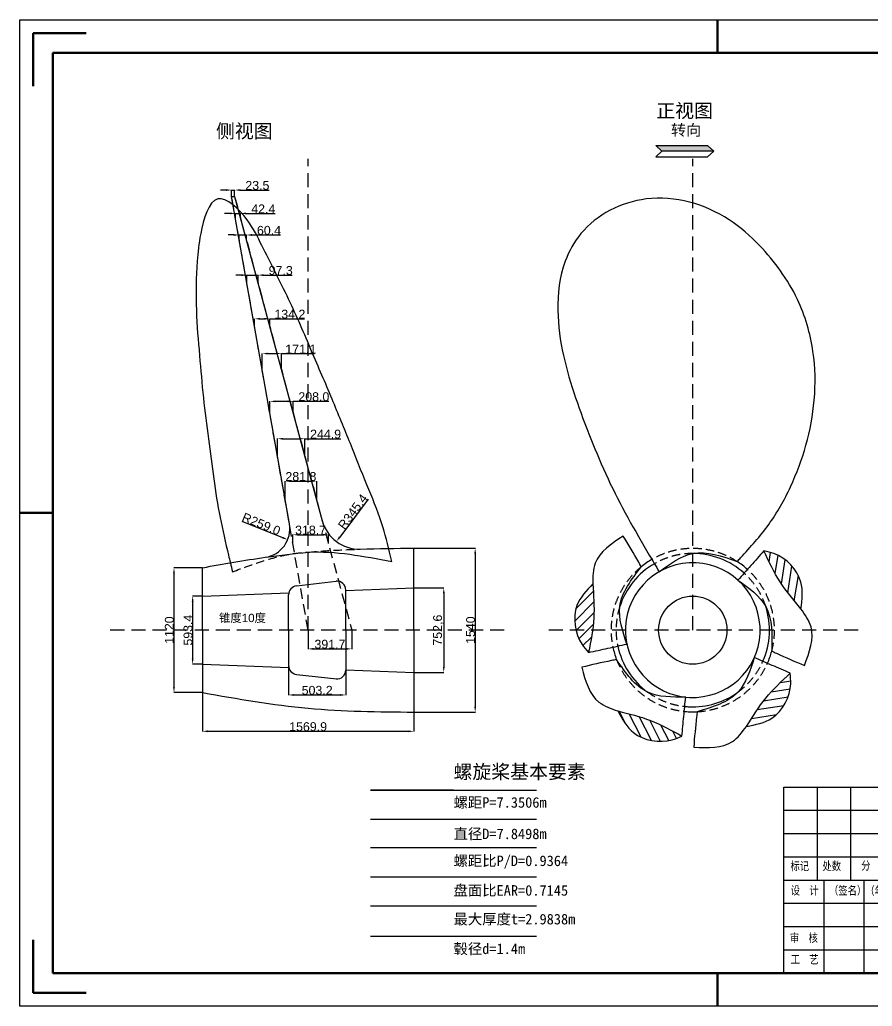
# Model space of a CAD drawing. Header units: millimetres. Extents: x 191 to 12800, y 1603 to 10513.
# Drawn here: x 191 to 7888, y 1603 to 10513 of the extents above; entities that cross this region are included whole.
import ezdxf

# ---------------------------------------------------------------- set-up
doc = ezdxf.new("R2010")
doc.units = ezdxf.units.MM
doc.linetypes.add('DASHED2', pattern=[9.525, 6.35, -3.175])
doc.layers.add('总内框线', color=7, linetype='Continuous', lineweight=50)
doc.layers.add('总外框线', color=7, linetype='Continuous', lineweight=30)
doc.layers.add('水平参考线', color=7, linetype='Continuous')
doc.styles.add('Annotative', font='arial.ttf')
doc.styles.get("Standard").update_dxf_attribs({"font": 'arial.ttf'})
doc.styles.add('陈杰（2）', font='gbenor.shx', dxfattribs={"width": 0.8, "bigfont": 'gbcbig.shx'})
doc.dimstyles.new('ISO-25', dxfattribs={"dimtxt": 80, "dimasz": 50, "dimexe": 1.25, "dimexo": 0.625, "dimtad": 1, "dimtxsty": 'Standard', "dimcen": 2.5, "dimclrt": 256, "dimadec": 0, "dimazin": 0, "dimtfac": 1, "dimtmove": 0, "dimatfit": 3, "dimfxl": 1, "dimlwd": -1, "dimarcsym": 0})

# ---------------------------------------------------------------- blocks, each defined once
blk = doc.blocks.new('*U1')
h = blk.add_hatch()
h.set_pattern_fill('ANSI31', color=256, scale=22)
h.set_pattern_definition([(45, (-3723.06, -5324.06), (-49.3914, 49.3914), [])])
edge = h.paths.add_edge_path()
edge.add_spline(control_points=[(-128, -324.1), (-122.9, -287.4), (-108.1, -149.1), (-118.7, -9.2), (-126.5, 93.5)], knot_values=[0, 0, 0, 0, 111.181644, 418.583405, 418.583405, 418.583405, 418.583405], degree=3, periodic=0)
edge.add_spline(control_points=[(-126.5, 93.5), (-183.5, 33.3), (-291.9, -81.3), (-295.6, -249.5), (-277.7, -324.1)], knot_values=[0, 0, 0, 0, 241.434106, 459.750276, 459.750276, 459.750276, 459.750276], degree=3, periodic=0)
edge.add_line((-277.7, -324.1), (-128, -324.1))
edge = h.paths.add_edge_path()
edge.add_spline(control_points=[(-164, -525.9), (-150.7, -458.7), (-137.4, -391.5), (-128, -324.1)], knot_values=[418.583405, 418.583405, 418.583405, 418.583405, 623.080133, 623.080133, 623.080133, 623.080133], degree=3, periodic=0)
edge.add_line((-128, -324.1), (-277.7, -324.1))
edge.add_spline(control_points=[(-277.7, -324.1), (-266.6, -370.3), (-235.1, -445.2), (-184.7, -502.5), (-164, -525.9)], knot_values=[459.750276, 459.750276, 459.750276, 459.750276, 595.118565, 689.175101, 689.175101, 689.175101, 689.175101], degree=3, periodic=0)
for points in [[(148, 525.9), (-103.6, 280.2), (-126.5, 93.5)], [(182.2, -449.8), (118.3, -110), (311.6, 248.4)], [(-126.5, 93.5), (-268.5, -101.8), (-222.8, -452.6), (-164, -525.9)], [(-126.5, 93.5), (-116.9, -213.8), (-164, -525.9)]]:
    blk.add_spline(points, degree=3)
for points, knots in [([(311.6, 248.4), (304, 261.8), (296.4, 275.2), (288.8, 288.6), (243.3, 368.7), (197.8, 448.8), (148, 525.9)], [-46.109852, -46.109852, -46.109852, -46.109852, 0, 0, 0, 275.634536, 275.634536, 275.634536, 275.634536]), ([(-164, -525.9), (-105.6, -513.4), (-47.4, -500.5), (10.9, -487.6), (68, -475), (125.1, -462.4), (182.2, -449.8)], [7861.566757, 7861.566757, 7861.566757, 7861.566757, 8040.555662, 8040.555662, 8040.555662, 8215.964021, 8215.964021, 8215.964021, 8215.964021])]:
    blk.add_open_spline(points, degree=3, knots=knots)
blk = doc.blocks.new('*U2')
at = {"color": 0, "linetype": 'ByBlock', "lineweight": -2, "transparency": 16777216}
blk.add_blockref('*U1', (3723.1, 5324.1), dxfattribs=at)
for p, rotation in [((5319, 5194.5), 216), ((3951.7, 4361.2), 72.00000000000006), ((4938.1, 4281.2), 144.0000000000001)]:
    blk.add_blockref('*U1', p, dxfattribs=dict(at, rotation=rotation))
blk = doc.blocks.new('*D3')
at = {"color": 0, "transparency": 16777216}
for p, q in [((2053.5, 8974.8), (2003.5, 8974.8)), ((2103.5, 8974.8), (2130.9, 8974.8)), ((2180.9, 8974.8), (2441.9, 8974.8))]:
    blk.add_line(p, q, dxfattribs=at)
at = {"color": 0, "lineweight": -2, "transparency": 16777216}
for p, q in [((2103.5, 8917.3), (2103.5, 8976.1)), ((2130.9, 8917.3), (2130.9, 8976.1))]:
    blk.add_line(p, q, dxfattribs=at)
at = {"color": 0, "transparency": 16777216}
for points in [[(2053.5, 8983.1), (2053.5, 8966.5), (2103.5, 8974.8)], [(2180.9, 8983.1), (2180.9, 8966.5), (2130.9, 8974.8)]]:
    blk.add_solid(points, dxfattribs=at)
at = {"layer": 'Defpoints', "color": 0, "transparency": 16777216}
for p in [(2103.5, 8916.7), (2130.9, 8974.8), (2130.9, 8916.7)]:
    blk.add_point(p, dxfattribs=at)
at = {"transparency": 16777216, "insert": (2336.4, 9016.3), "char_height": 80, "attachment_point": 5, "style": 'Annotative'}
blk.add_mtext('23.5', dxfattribs=at)
blk = doc.blocks.new('*D4')
at = {"color": 0, "transparency": 16777216}
for p, q in [((2088, 8763.8), (2038, 8763.8)), ((2138, 8763.8), (2183.8, 8763.8)), ((2233.8, 8763.8), (2495.7, 8763.8))]:
    blk.add_line(p, q, dxfattribs=at)
at = {"color": 0, "lineweight": -2, "transparency": 16777216}
for p, q in [((2138, 8721.5), (2138, 8765)), ((2183.8, 8721.5), (2183.8, 8765))]:
    blk.add_line(p, q, dxfattribs=at)
at = {"color": 0, "transparency": 16777216}
for points in [[(2088, 8772.1), (2088, 8755.5), (2138, 8763.8)], [(2233.8, 8772.1), (2233.8, 8755.5), (2183.8, 8763.8)]]:
    blk.add_solid(points, dxfattribs=at)
at = {"layer": 'Defpoints', "color": 0, "transparency": 16777216}
for p in [(2183.8, 8763.8), (2138, 8720.9), (2183.8, 8720.9)]:
    blk.add_point(p, dxfattribs=at)
at = {"transparency": 16777216, "insert": (2389.7, 8804.6), "char_height": 80, "attachment_point": 5}
blk.add_mtext('42.4', dxfattribs=at)
blk = doc.blocks.new('*D5')
at = {"color": 0, "transparency": 16777216}
for p, q in [((2122.5, 8568.9), (2072.5, 8568.9)), ((2172.5, 8568.9), (2236.7, 8568.9)), ((2286.7, 8568.9), (2545.8, 8568.9))]:
    blk.add_line(p, q, dxfattribs=at)
at = {"color": 0, "lineweight": -2, "transparency": 16777216}
for p, q in [((2172.5, 8525.7), (2172.5, 8570.1)), ((2236.7, 8525.7), (2236.7, 8570.1))]:
    blk.add_line(p, q, dxfattribs=at)
at = {"color": 0, "transparency": 16777216}
for points in [[(2122.5, 8577.2), (2122.5, 8560.5), (2172.5, 8568.9)], [(2286.7, 8577.2), (2286.7, 8560.5), (2236.7, 8568.9)]]:
    blk.add_solid(points, dxfattribs=at)
at = {"layer": 'Defpoints', "color": 0, "transparency": 16777216}
for p in [(2236.7, 8568.9), (2172.5, 8525), (2236.7, 8525)]:
    blk.add_point(p, dxfattribs=at)
at = {"transparency": 16777216, "insert": (2441.3, 8610.3), "char_height": 80, "attachment_point": 5}
blk.add_mtext('60.4', dxfattribs=at)
blk = doc.blocks.new('*D6')
at = {"color": 0, "transparency": 16777216}
for p, q in [((2191.6, 8206.5), (2141.6, 8206.5)), ((2241.6, 8206.5), (2342.5, 8206.5)), ((2392.5, 8206.5), (2651.5, 8206.5))]:
    blk.add_line(p, q, dxfattribs=at)
at = {"color": 0, "lineweight": -2, "transparency": 16777216}
for p, q in [((2241.6, 8134), (2241.6, 8207.7)), ((2342.5, 8134), (2342.5, 8207.7))]:
    blk.add_line(p, q, dxfattribs=at)
at = {"color": 0, "transparency": 16777216}
for points in [[(2191.6, 8214.8), (2191.6, 8198.1), (2241.6, 8206.5)], [(2392.5, 8214.8), (2392.5, 8198.1), (2342.5, 8206.5)]]:
    blk.add_solid(points, dxfattribs=at)
at = {"layer": 'Defpoints', "color": 0, "transparency": 16777216}
for p in [(2342.5, 8206.5), (2241.6, 8133.4), (2342.5, 8133.4)]:
    blk.add_point(p, dxfattribs=at)
at = {"transparency": 16777216, "insert": (2547, 8248), "char_height": 80, "attachment_point": 5}
blk.add_mtext('97.3', dxfattribs=at)
blk = doc.blocks.new('*D7')
at = {"color": 0, "lineweight": -2, "transparency": 16777216}
for p, q in [((2310.7, 7742.3), (2310.7, 7813.1)), ((2448.3, 7742.3), (2448.3, 7813.1))]:
    blk.add_line(p, q, dxfattribs=at)
at = {"color": 0, "transparency": 16777216}
for p, q in [((2360.7, 7811.9), (2398.3, 7811.9)), ((2448.3, 7811.9), (2761.2, 7811.9))]:
    blk.add_line(p, q, dxfattribs=at)
for points in [[(2360.7, 7820.2), (2360.7, 7803.5), (2310.7, 7811.9)], [(2398.3, 7820.2), (2398.3, 7803.5), (2448.3, 7811.9)]]:
    blk.add_solid(points, dxfattribs=at)
at = {"layer": 'Defpoints', "color": 0, "transparency": 16777216}
for p in [(2448.3, 7811.9), (2310.7, 7741.7), (2448.3, 7741.7)]:
    blk.add_point(p, dxfattribs=at)
at = {"transparency": 16777216, "insert": (2629.7, 7853.4), "char_height": 80, "attachment_point": 5}
blk.add_mtext('134.2', dxfattribs=at)
blk = doc.blocks.new('*D8')
at = {"color": 0, "lineweight": -2, "transparency": 16777216}
for p, q in [((2379.7, 7350.6), (2379.7, 7498.8)), ((2554.1, 7350.6), (2554.1, 7498.8))]:
    blk.add_line(p, q, dxfattribs=at)
at = {"color": 0, "transparency": 16777216}
for p, q in [((2429.7, 7497.5), (2504.1, 7497.5)), ((2554.1, 7497.5), (2852.4, 7497.5))]:
    blk.add_line(p, q, dxfattribs=at)
for points in [[(2429.7, 7505.9), (2429.7, 7489.2), (2379.7, 7497.5)], [(2504.1, 7505.9), (2504.1, 7489.2), (2554.1, 7497.5)]]:
    blk.add_solid(points, dxfattribs=at)
at = {"layer": 'Defpoints', "color": 0, "transparency": 16777216}
for p in [(2554.1, 7497.5), (2379.7, 7350), (2554.1, 7350)]:
    blk.add_point(p, dxfattribs=at)
at = {"transparency": 16777216, "insert": (2728.2, 7538.3), "char_height": 80, "attachment_point": 5}
blk.add_mtext('171.1', dxfattribs=at)
blk = doc.blocks.new('*D9')
at = {"color": 0, "lineweight": -2, "transparency": 16777216}
for p, q in [((2448.8, 6959), (2448.8, 7067.7)), ((2659.9, 6959), (2659.9, 7067.7))]:
    blk.add_line(p, q, dxfattribs=at)
at = {"color": 0, "transparency": 16777216}
for p, q in [((2498.8, 7066.5), (2609.9, 7066.5)), ((2659.9, 7066.5), (2982.2, 7066.5))]:
    blk.add_line(p, q, dxfattribs=at)
for points in [[(2498.8, 7074.8), (2498.8, 7058.1), (2448.8, 7066.5)], [(2609.9, 7074.8), (2609.9, 7058.1), (2659.9, 7066.5)]]:
    blk.add_solid(points, dxfattribs=at)
at = {"layer": 'Defpoints', "color": 0, "transparency": 16777216}
for p in [(2659.9, 7066.5), (2448.8, 6958.4), (2659.9, 6958.4)]:
    blk.add_point(p, dxfattribs=at)
at = {"transparency": 16777216, "insert": (2846.1, 7107.9), "char_height": 80, "attachment_point": 5}
blk.add_mtext('208.0', dxfattribs=at)
blk = doc.blocks.new('*D10')
at = {"color": 0, "lineweight": -2, "transparency": 16777216}
for p, q in [((2517.8, 6567.3), (2517.8, 6729.8)), ((2765.7, 6567.3), (2765.7, 6729.8))]:
    blk.add_line(p, q, dxfattribs=at)
at = {"color": 0, "transparency": 16777216}
for p, q in [((2567.8, 6728.6), (2715.7, 6728.6)), ((2765.7, 6728.6), (3088.5, 6728.6))]:
    blk.add_line(p, q, dxfattribs=at)
for points in [[(2567.8, 6736.9), (2567.8, 6720.2), (2517.8, 6728.6)], [(2715.7, 6736.9), (2715.7, 6720.2), (2765.7, 6728.6)]]:
    blk.add_solid(points, dxfattribs=at)
at = {"layer": 'Defpoints', "color": 0, "transparency": 16777216}
for p in [(2765.7, 6728.6), (2517.8, 6566.7), (2765.7, 6566.7)]:
    blk.add_point(p, dxfattribs=at)
at = {"transparency": 16777216, "insert": (2952.1, 6770), "char_height": 80, "attachment_point": 5}
blk.add_mtext('244.9', dxfattribs=at)
blk = doc.blocks.new('*D11')
at = {"color": 0, "lineweight": -2, "transparency": 16777216}
for p, q in [((2586.9, 6175.6), (2586.9, 6346.9)), ((2871.6, 6175.6), (2871.6, 6346.9))]:
    blk.add_line(p, q, dxfattribs=at)
at = {"color": 0, "transparency": 16777216}
blk.add_line((2636.9, 6345.7), (2821.6, 6345.7), dxfattribs=at)
for points in [[(2636.9, 6354), (2636.9, 6337.3), (2586.9, 6345.7)], [(2821.6, 6354), (2821.6, 6337.3), (2871.6, 6345.7)]]:
    blk.add_solid(points, dxfattribs=at)
at = {"layer": 'Defpoints', "color": 0, "transparency": 16777216}
for p in [(2871.6, 6345.7), (2586.9, 6175), (2871.6, 6175)]:
    blk.add_point(p, dxfattribs=at)
at = {"transparency": 16777216, "insert": (2729.2, 6387.1), "char_height": 80, "attachment_point": 5}
blk.add_mtext('281.8', dxfattribs=at)
blk = doc.blocks.new('*D12')
at = {"layer": 'Defpoints', "color": 0, "transparency": 16777216}
for p in [(1840, 5564), (1583.2, 4436), (1840, 4436)]:
    blk.add_point(p, dxfattribs=at)
at = {"layer": '水平参考线', "color": 0, "lineweight": -2, "transparency": 16777216}
for p, q in [((1839.3, 5564), (1582, 5564)), ((1839.3, 4436), (1582, 4436))]:
    blk.add_line(p, q, dxfattribs=at)
at = {"layer": '水平参考线', "color": 0, "transparency": 16777216}
blk.add_line((1583.2, 5514), (1583.2, 4486), dxfattribs=at)
for points in [[(1574.9, 5514), (1591.5, 5514), (1583.2, 5564)], [(1574.9, 4486), (1591.5, 4486), (1583.2, 4436)]]:
    blk.add_solid(points, dxfattribs=at)
at = {"layer": '水平参考线', "transparency": 16777216, "insert": (1541.7, 5000), "char_height": 80, "attachment_point": 5, "rotation": 90}
blk.add_mtext('1120', dxfattribs=at)
blk = doc.blocks.new('*D13')
at = {"layer": 'Defpoints', "color": 0, "transparency": 16777216}
for p in [(1840, 5308.3), (1751.8, 4691.8), (1840, 4691.8)]:
    blk.add_point(p, dxfattribs=at)
at = {"layer": '水平参考线', "color": 0, "lineweight": -2, "transparency": 16777216}
for p, q in [((1839.3, 5308.3), (1750.5, 5308.3)), ((1839.3, 4691.8), (1750.5, 4691.8))]:
    blk.add_line(p, q, dxfattribs=at)
at = {"layer": '水平参考线', "color": 0, "transparency": 16777216}
blk.add_line((1751.8, 5258.3), (1751.8, 4741.8), dxfattribs=at)
for points in [[(1743.4, 5258.3), (1760.1, 5258.3), (1751.8, 5308.3)], [(1743.4, 4741.8), (1760.1, 4741.8), (1751.8, 4691.8)]]:
    blk.add_solid(points, dxfattribs=at)
at = {"layer": '水平参考线', "transparency": 16777216, "insert": (1710.3, 5000), "char_height": 80, "attachment_point": 5, "rotation": 90}
blk.add_mtext('593.4', dxfattribs=at)
blk = doc.blocks.new('*D14')
at = {"layer": 'Defpoints', "color": 0, "transparency": 16777216}
for p in [(3748.2, 5740.3), (3748.2, 4259.8), (4302.9, 4259.8)]:
    blk.add_point(p, dxfattribs=at)
at = {"layer": '水平参考线', "color": 0, "lineweight": -2, "transparency": 16777216}
for p, q in [((3748.8, 5740.3), (4304.2, 5740.3)), ((3748.8, 4259.8), (4304.2, 4259.8))]:
    blk.add_line(p, q, dxfattribs=at)
at = {"layer": '水平参考线', "color": 0, "transparency": 16777216}
blk.add_line((4302.9, 5690.3), (4302.9, 4309.8), dxfattribs=at)
for points in [[(4294.6, 5690.3), (4311.2, 5690.3), (4302.9, 5740.3)], [(4294.6, 4309.8), (4311.2, 4309.8), (4302.9, 4259.8)]]:
    blk.add_solid(points, dxfattribs=at)
at = {"layer": '水平参考线', "transparency": 16777216, "insert": (4261.4, 5000), "char_height": 80, "attachment_point": 5, "rotation": 90}
blk.add_mtext('1540', dxfattribs=at)
blk = doc.blocks.new('*D15')
at = {"layer": 'Defpoints', "color": 0, "transparency": 16777216}
for p in [(3748.2, 5381.6), (3748.2, 4618.4), (4019.2, 4618.4)]:
    blk.add_point(p, dxfattribs=at)
at = {"layer": '水平参考线', "color": 0, "lineweight": -2, "transparency": 16777216}
for p, q in [((3748.8, 5381.6), (4020.5, 5381.6)), ((3748.8, 4618.4), (4020.5, 4618.4))]:
    blk.add_line(p, q, dxfattribs=at)
at = {"layer": '水平参考线', "color": 0, "transparency": 16777216}
blk.add_line((4019.2, 5331.6), (4019.2, 4668.4), dxfattribs=at)
for points in [[(4010.9, 5331.6), (4027.6, 5331.6), (4019.2, 5381.6)], [(4010.9, 4668.4), (4027.6, 4668.4), (4019.2, 4618.4)]]:
    blk.add_solid(points, dxfattribs=at)
at = {"layer": '水平参考线', "transparency": 16777216, "insert": (3970.5, 5000), "char_height": 80, "attachment_point": 5, "rotation": 90}
blk.add_mtext('752,6', dxfattribs=at)
blk = doc.blocks.new('*D16')
at = {"layer": 'Defpoints', "color": 0, "transparency": 16777216}
for p in [(2617.7, 4680.4), (3134.3, 4680.4), (3134.3, 4414.5)]:
    blk.add_point(p, dxfattribs=at)
at = {"layer": '水平参考线', "color": 0, "lineweight": -2, "transparency": 16777216}
for p, q in [((2617.7, 4679.8), (2617.7, 4413.2)), ((3134.3, 4679.8), (3134.3, 4413.2))]:
    blk.add_line(p, q, dxfattribs=at)
at = {"layer": '水平参考线', "color": 0, "transparency": 16777216}
blk.add_line((2667.7, 4414.5), (3084.3, 4414.5), dxfattribs=at)
for points in [[(2667.7, 4422.8), (2667.7, 4406.1), (2617.7, 4414.5)], [(3084.3, 4422.8), (3084.3, 4406.1), (3134.3, 4414.5)]]:
    blk.add_solid(points, dxfattribs=at)
at = {"layer": '水平参考线', "transparency": 16777216, "insert": (2876, 4455.9), "char_height": 80, "attachment_point": 5}
blk.add_mtext('503.2', dxfattribs=at)
blk = doc.blocks.new('*D17')
at = {"layer": 'Defpoints', "color": 0, "transparency": 16777216}
for p in [(2794.1, 5000), (3188.5, 5000), (3188.5, 4830.7)]:
    blk.add_point(p, dxfattribs=at)
at = {"layer": '水平参考线', "color": 0, "lineweight": -2, "transparency": 16777216}
for p, q in [((2794.1, 4999.4), (2794.1, 4829.5)), ((3188.5, 4999.4), (3188.5, 4829.5))]:
    blk.add_line(p, q, dxfattribs=at)
at = {"layer": '水平参考线', "color": 0, "transparency": 16777216}
blk.add_line((2844.1, 4830.7), (3138.5, 4830.7), dxfattribs=at)
for points in [[(2844.1, 4839), (2844.1, 4822.4), (2794.1, 4830.7)], [(3138.5, 4839), (3138.5, 4822.4), (3188.5, 4830.7)]]:
    blk.add_solid(points, dxfattribs=at)
at = {"layer": '水平参考线', "transparency": 16777216, "insert": (2991.3, 4872.2), "char_height": 80, "attachment_point": 5}
blk.add_mtext('391.7', dxfattribs=at)
blk = doc.blocks.new('*D18')
at = {"layer": 'Defpoints', "color": 0, "transparency": 16777216}
for p in [(2370.4, 5914), (2609.9, 5816.7)]:
    blk.add_point(p, dxfattribs=at)
at = {"layer": '水平参考线', "color": 0, "transparency": 16777216}
blk.add_line((2194.9, 5985.3), (2563.6, 5835.5), dxfattribs=at)
blk.add_solid([(2566.7, 5843.3), (2560.5, 5827.8), (2609.9, 5816.7)], dxfattribs=at)
at = {"layer": '水平参考线', "transparency": 16777216, "insert": (2371.5, 5958.3), "char_height": 80, "attachment_point": 5, "rotation": 337.89257}
blk.add_mtext('R259.0', dxfattribs=at)
blk = doc.blocks.new('*D19')
at = {"layer": 'Defpoints', "color": 0, "transparency": 16777216}
for p in [(3255.1, 6076.7), (3049.4, 5800.2)]:
    blk.add_point(p, dxfattribs=at)
at = {"layer": '水平参考线', "color": 0, "transparency": 16777216}
blk.add_line((3335.1, 6184.3), (3079.3, 5840.3), dxfattribs=at)
blk.add_solid([(3072.6, 5845.3), (3086, 5835.3), (3049.4, 5800.2)], dxfattribs=at)
at = {"layer": '水平参考线', "transparency": 16777216, "insert": (3198.1, 6069.6), "char_height": 80, "attachment_point": 5, "rotation": 53.35768}
blk.add_mtext('R345.4', dxfattribs=at)
blk = doc.blocks.new('*D20')
at = {"layer": 'Defpoints', "color": 0, "transparency": 16777216}
for p in [(2977.4, 5861.6), (2656, 5783.4), (2977.4, 5783.4)]:
    blk.add_point(p, dxfattribs=at)
at = {"layer": '水平参考线', "color": 0, "lineweight": -2, "transparency": 16777216}
for p, q in [((2656, 5784), (2656, 5862.8)), ((2977.4, 5784), (2977.4, 5862.8))]:
    blk.add_line(p, q, dxfattribs=at)
at = {"layer": '水平参考线', "color": 0, "transparency": 16777216}
blk.add_line((2706, 5861.6), (2927.4, 5861.6), dxfattribs=at)
for points in [[(2706, 5869.9), (2706, 5853.2), (2656, 5861.6)], [(2927.4, 5869.9), (2927.4, 5853.2), (2977.4, 5861.6)]]:
    blk.add_solid(points, dxfattribs=at)
at = {"layer": '水平参考线', "transparency": 16777216, "insert": (2816.7, 5903.1), "char_height": 80, "attachment_point": 5}
blk.add_mtext('318.7', dxfattribs=at)
blk = doc.blocks.new('1')
for p, q in [((-2865.14, 10502.97), (-2809.14, 10502.97)), ((-2809.14, 10502.97), (-2809.14, 10322.97)), ((-2989.14, 10281.97), (-2809.14, 10281.97)), ((-2989.14, 10225.97), (-2989.14, 10281.97)), ((-2979.14, 10281.97), (-2979.14, 10253.97)), ((-2969.14, 10281.97), (-2969.14, 10253.97)), ((-2953.14, 10281.97), (-2953.14, 10253.97)), ((-2937.14, 10281.97), (-2937.14, 10253.97)), ((-2925.14, 10281.97), (-2925.14, 10225.97)), ((-2909.14, 10281.97), (-2909.14, 10225.97)), ((-2859.14, 10225.97), (-2859.14, 10281.97)), ((-2809.14, 10281.97), (-2809.14, 10225.97)), ((-2989.14, 10274.97), (-2909.14, 10274.97)), ((-2989.14, 10267.97), (-2909.14, 10267.97)), ((-2859.14, 10263.97), (-2809.14, 10263.97)), ((-2989.14, 10260.97), (-2909.14, 10260.97)), ((-2989.14, 10253.97), (-2859.14, 10253.97)), ((-2977.14, 10253.97), (-2977.14, 10225.97)), ((-2965.14, 10253.97), (-2965.14, 10225.97)), ((-2949.14, 10253.97), (-2949.14, 10225.97)), ((-2937.14, 10253.97), (-2937.14, 10225.97)), ((-2883.14, 10234.97), (-2883.14, 10253.97)), ((-2871.14, 10234.97), (-2871.14, 10253.97)), ((-2989.14, 10246.97), (-2909.14, 10246.97)), ((-2909.14, 10243.97), (-2859.14, 10243.97)), ((-2902.64, 10243.97), (-2902.64, 10234.97)), ((-2896.14, 10243.97), (-2896.14, 10234.97)), ((-2889.64, 10243.97), (-2889.64, 10234.97)), ((-2859.14, 10243.97), (-2809.14, 10243.97)), ((-2989.14, 10239.97), (-2909.14, 10239.97)), ((-2909.14, 10234.97), (-2859.14, 10234.97)), ((-2989.14, 10232.97), (-2909.14, 10232.97)), ((-2809.14, 10225.97), (-2989.14, 10225.97))]:
    blk.add_line(p, q)
at = {"layer": '总内框线'}
for p, q in [((-3009.14, 10502.97), (-3009.14, 10512.97)), ((-3215.14, 10508.97), (-3215.14, 10492.97)), ((-3215.14, 10508.97), (-3199.14, 10508.97)), ((-2803.14, 10508.97), (-2819.14, 10508.97)), ((-2803.14, 10508.97), (-2803.14, 10492.97)), ((-3209.14, 10225.97), (-3209.14, 10502.97)), ((-3209.14, 10502.97), (-2809.14, 10502.97)), ((-2809.14, 10502.97), (-2809.14, 10225.97)), ((-3219.14, 10364.47), (-3209.14, 10364.47)), ((-2809.14, 10364.47), (-2799.14, 10364.47)), ((-3215.14, 10219.97), (-3215.14, 10235.97)), ((-2803.14, 10219.97), (-2803.14, 10235.97)), ((-2809.14, 10225.97), (-3209.14, 10225.97)), ((-3009.14, 10215.97), (-3009.14, 10225.97)), ((-3215.14, 10219.97), (-3199.14, 10219.97)), ((-2803.14, 10219.97), (-2819.14, 10219.97))]:
    blk.add_line(p, q, dxfattribs=at)
at = {"layer": '总外框线'}
for p, q in [((-3219.14, 10215.97), (-3219.14, 10512.97)), ((-3219.14, 10512.97), (-2799.14, 10512.97)), ((-2799.14, 10512.97), (-2799.14, 10215.97)), ((-2799.14, 10215.97), (-3219.14, 10215.97))]:
    blk.add_line(p, q, dxfattribs=at)
at = {"char_height": 2.5, "width": 93.0193, "attachment_point": 1, "style": '陈杰（2）'}
for s, insert in [('{\\fSimSun|b0|i0|c134|p2;标记}', (-2987.18, 10259.41)), ('{\\fSimSun|b0|i0|c134|p2;处数}', (-2977.56, 10259.42)), ('{\\fSimSun|b0|i0|c134|p2;分\u3000区}', (-2965.9, 10259.54)), ('{\\fSimSun|b0|i0|c134|p2;更改文件号}', (-2952.16, 10259.49)), ('{\\fSimSun|b0|i0|c134|p2;签名}', (-2934.18, 10259.23)), ('{\\fSimSun|b0|i0|c134|p2;年、月、日}', (-2923.78, 10259.04)), ('{\\fSimSun|b0|i0|c134|p2;（签名）}', (-2975.58, 10252.07)), ('{\\fSimSun|b0|i0|c134|p2;设\u3000计}', (-2987.12, 10252.07)), ('{\\fSimSun|b0|i0|c134|p2;\u3000（年月日）}', (-2967.45, 10251.95)), ('{\\fSimSun|b0|i0|c134|p2;标准化}', (-2947.05, 10252.05)), ('{\\fSimSun|b0|i0|c134|p2;（签名）}', (-2935.08, 10251.8)), ('{\\fSimSun|b0|i0|c134|p2;（年月日）}', (-2922.21, 10251.7)), ('{\\fSimSun|b0|i0|c134|p2;阶\u3000段\u3000标\u3000记}', (-2904.83, 10250.22)), ('{\\fSimSun|b0|i0|c134|p2;重\u3000量}', (-2880.95, 10249.99)), ('{\\fSimSun|b0|i0|c134|p2;比\u3000例}', (-2868.9, 10250.06)), ('{\\fSimSun|b0|i0|c134|p2;审\u3000核}', (-2987.33, 10237.8)), ('{\\fSimSun|b0|i0|c134|p2;工\u3000艺}', (-2987.12, 10231.31)), ('{\\fSimSun|b0|i0|c134|p2;共\u3000\u3000\u3000张\u3000\u3000\u3000第\u3000\u3000\u3000页}', (-2901.34, 10231.69)), ('{\\fSimSun|b0|i0|c134|p2;批\u3000准}', (-2947.35, 10230.99))]:
    blk.add_mtext(s, dxfattribs=dict(at, insert=insert))
blk = doc.blocks.new('*D55')
at = {"layer": 'Defpoints', "color": 0, "transparency": 16777216}
for p in [(1840, 4436), (3748.2, 4436), (3748.2, 4086.2)]:
    blk.add_point(p, dxfattribs=at)
at = {"layer": '水平参考线', "color": 0, "lineweight": -2, "transparency": 16777216}
for p, q in [((1840, 4435.4), (1840, 4084.9)), ((3748.2, 4435.4), (3748.2, 4084.9))]:
    blk.add_line(p, q, dxfattribs=at)
at = {"layer": '水平参考线', "color": 0, "transparency": 16777216}
blk.add_line((1890, 4086.2), (3698.2, 4086.2), dxfattribs=at)
for points in [[(1890, 4094.5), (1890, 4077.9), (1840, 4086.2)], [(3698.2, 4094.5), (3698.2, 4077.9), (3748.2, 4086.2)]]:
    blk.add_solid(points, dxfattribs=at)
at = {"layer": '水平参考线', "transparency": 16777216, "insert": (2794.1, 4127.7), "char_height": 80, "attachment_point": 5}
blk.add_mtext('1569.9', dxfattribs=at)

msp = doc.modelspace()

# ---------------------------------------------------------------- hatches: boundary and pattern name
at = {"ltscale": 100}
h = msp.add_hatch(color=256, dxfattribs=at)
h.dxf.hatch_style = 1
h.paths.add_polyline_path([(6457.298, 9327.084), (6401.335, 9378.315), (5932.803, 9378.315), (5988.767, 9327.084)])

# ---------------------------------------------------------------- linework, layer by layer
for p, q in [((5932.803, 9378.315), (5988.767, 9327.084)), ((6401.335, 9378.315), (6457.298, 9327.084)), ((5932.803, 9275.854), (5988.767, 9327.084)), ((6401.335, 9275.854), (6457.298, 9327.084))]:
    msp.add_line(p, q, dxfattribs=at)
for p, q in [((2625.009, 5958.903), (2103.469, 8916.7)), ((2103.469, 8916.7), (2130.869, 8916.7)), ((2130.869, 8916.7), (2922.395, 5986.834)), ((2137.999, 8720.87), (2137.999, 8720.87)), ((3748.214, 5000), (3748.214, 5740.25)), ((1839.964, 5000), (1839.964, 5564)), ((2689.595, 5399.212), (3046.221, 5442.005)), ((3134.288, 5358.015), (3748.214, 5381.62)), ((3134.288, 5000), (3134.288, 5361.256)), ((3748.214, 5000), (3748.214, 5381.62)), ((1839.964, 5308.25), (2619.858, 5338.236)), ((1839.964, 5000), (1839.964, 5308.25)), ((2617.662, 5000), (2617.662, 5319.62)), ((1839.964, 5000), (1839.964, 4436)), ((1839.964, 5000), (1839.964, 4691.75)), ((2617.662, 5000), (2617.662, 4680.38)), ((3134.288, 5000), (3134.288, 4638.744)), ((3748.214, 5000), (3748.214, 4259.75)), ((3748.214, 5000), (3748.214, 4618.35)), ((1839.964, 4691.75), (2619.861, 4661.752)), ((3134.288, 4641.964), (3748.214, 4618.35)), ((2689.595, 4600.788), (3053.005, 4559.912))]:
    msp.add_line(p, q)
at = {"color": 242, "linetype": 'DASHED2', "ltscale": 15, "true_color": 0xcd2027}
for p, q in [((2794.089, 5000), (2103.469, 8916.7)), ((2130.869, 8916.7), (3188.996, 5000))]:
    msp.add_line(p, q, dxfattribs=at)
at = {"ltscale": 100}
for points in [[(5932.803, 9378.315), (6401.335, 9378.315)], [(5932.803, 9275.854), (6401.335, 9275.854)], [(6457.298, 9327.084), (5988.767, 9327.084)], [(6457.298, 9327.084), (5988.767, 9327.084)]]:
    msp.add_lwpolyline(points, dxfattribs=at)
msp.add_circle((6267.353, 5000), 308.25)
for centre, radius, start, end in [((3255.136, 6076.726), 344.67, 195.1179999, 271.7482758), ((2370.436, 5914.015), 258.5, 278.3022774, 10), ((6267.353, 5000), 737.698, 119.9995617, 129.1081575), ((6267.353, 5000), 692.544, 47.9995617, 90), ((6267.353, 5000), 737.698, 48.0283623, 57.1081575), ((6267.353, 5000), 692.544, 119.9995617, 161.9976272), ((6267.353, 5000), 607.921, 267.2146805, 267.1276846), ((3054.288, 5362.413), 80, 0, 95.7873334), ((2697.662, 5319.62), 80, 95.7873334, 180), ((6267.353, 5000), 692.544, 335.9980797, 18), ((6267.353, 5000), 737.698, 192.0283623, 201.1081575), ((6267.353, 5000), 692.544, 191.9995617, 234), ((6267.353, 5000), 737.698, 336.0283623, 345.1081575), ((2697.662, 4680.38), 80, 180, 264.2126666), ((3054.288, 4639.902), 80, 264.2126666, 0), ((6267.353, 5000), 692.544, 267.5552434, 306), ((6267.353, 5000), 692.544, 263.9995617, 267.4788991), ((6267.353, 5000), 737.698, 264.0283623, 267.6333046), ((6267.353, 5000), 737.698, 267.6333046, 273.1081575)]:
    msp.add_arc(centre, radius, start, end)
at = {"linetype": 'DASHED2', "ltscale": 12}
for radius, start, end in [(737.698, 57.1081575, 119.9995617), (692.544, 90, 119.9995617), (737.698, 129.1081575, 192.0283623), (737.698, 345.1081575, 48.0283623), (692.544, 18, 47.9995617), (692.544, 161.9976272, 191.9995617), (737.698, 201.1081575, 264.0283623), (737.698, 273.1081575, 336.0283623), (692.544, 306, 335.9980797), (692.544, 234, 263.9995617)]:
    msp.add_arc((6267.353, 5000), radius, start, end, dxfattribs=at)
for points, knots in [([(3550.242, 5619.443), (3546.364, 5635.367), (3542.485, 5651.292), (3538.607, 5667.216), (3513.841, 5768.905), (3460.139, 5989.406), (3319.321, 6322.173), (3172.074, 6695.181), (3006.819, 7098.415), (2820.195, 7533.889), (2622.544, 7997.835), (2409.501, 8399.931), (2262.21, 8715.47), (1936.702, 9027.153), (1817.015, 8593.036), (1784.668, 8277.207), (1776.804, 7896.171), (1813.759, 7489.059), (1845.224, 7101.56), (1894.869, 6731.262), (1939.539, 6370.2), (1995.119, 6018.708), (2049.062, 5790.9), (2075.79, 5678.022), (2081.323, 5654.655), (2086.856, 5631.288), (2092.389, 5607.921), (2098.79, 5580.889), (2105.191, 5553.856), (2111.592, 5526.824)], [-49.09380851, -49.09380851, -49.09380851, -49.09380851, 0, 0, 0, 313.49594796, 679.78675667, 1081.30393891, 1517.18189912, 1987.49188922, 2499.93319955, 3041.61638962, 3310.23165374, 3633.97429816, 3982.93619551, 4234.4515865, 4679.4016688, 5086.64677856, 5470.56254798, 5843.10122039, 6207.79867583, 6562.0075527, 6909.8907707, 6909.8907707, 6909.8907707, 6981.90710382, 6981.90710382, 6981.90710382, 7065.21888996, 7065.21888996, 7065.21888996, 7065.21888996]), ([(6667.963, 5619.443), (6678.356, 5630.825), (6688.75, 5642.207), (6699.144, 5653.589), (6787.84, 5750.721), (6965.154, 5944.898), (7160.165, 6293.025), (7301.392, 6671.767), (7379.151, 7085.379), (7370.725, 7537.209), (7225.512, 8032.596), (6934.671, 8428.432), (6503.91, 8811.407), (5875.172, 8995.095), (5305.691, 8705.425), (5075.362, 8287.97), (5030.617, 7898.665), (5088.749, 7482.106), (5204.535, 7097.653), (5344.562, 6728.076), (5497.295, 6365.33), (5676.342, 6015.752), (5808.832, 5790.559), (5875.042, 5678.022), (5904.694, 5627.623), (5934.346, 5577.224), (5963.998, 5526.824)], [-46.10985197, -46.10985197, -46.10985197, -46.10985197, 0, 0, 0, 393.49238531, 786.63426965, 1187.73868031, 1602.32774886, 2041.73575512, 2532.19340246, 3126.12106678, 3486.49545992, 4258.17493216, 4924.98487273, 5211.88517485, 5661.77912539, 6071.14565173, 6468.82673447, 6863.38250815, 7256.80084134, 7648.88485748, 8040.55566166, 8040.55566166, 8040.55566166, 8215.96402125, 8215.96402125, 8215.96402125, 8215.96402125])]:
    msp.add_open_spline(points, degree=3, knots=knots)
msp.add_open_spline([(2111.592, 5526.824), (2296.926, 5596.297), (2521.839, 5680.606), (2753.203, 5702.031), (2794.089, 5704.13)], degree=3, knots=[0, 0, 0, 0, 584.37296034, 709.16799275, 709.16799275, 709.16799275, 709.16799275], dxfattribs=at)
for points in [[(2794.089, 5704.13), (3041.938, 5716.852), (3296.09, 5668.147), (3550.242, 5619.443)], [(3265.652, 5732.217), (3426.301, 5737.12), (3587.257, 5738.685), (3748.214, 5740.25)], [(1839.964, 5564), (2029.058, 5597.277), (2218.152, 5630.555), (2407.762, 5658.224)]]:
    msp.add_open_spline(points, degree=3)
for points in [[(5963.998, 5526.824), (6267.353, 5692.544), (6667.963, 5619.443)], [(1839.964, 4436), (2794.089, 4295), (3748.214, 4259.75)]]:
    msp.add_spline(points, degree=3)
at = {"layer": '水平参考线', "color": 242, "linetype": 'DASHED2', "ltscale": 20, "true_color": 0xcd2027}
for p, q in [((2794.089, 5000), (2794.089, 9257.114)), ((6267.353, 5000), (6267.353, 9257.114)), ((4564.203, 5000), (950.923, 5000)), ((7761.731, 5000), (4930.595, 5000))]:
    msp.add_line(p, q, dxfattribs=at)
at = {"layer": '水平参考线'}
for p, q in [((3357.019, 3554.97), (4857.019, 3554.97)), ((4107.019, 3554.97), (3357.019, 3554.97)), ((3357.019, 3554.97), (4857.019, 3554.97)), ((4857.019, 3288.74), (3357.019, 3288.74)), ((3357.019, 3037.385), (4857.019, 3037.385)), ((4857.019, 2769.814), (3357.019, 2769.814)), ((3357.019, 2510.35), (4857.019, 2510.35)), ((3357.019, 2234.67), (4857.019, 2234.67))]:
    msp.add_line(p, q, dxfattribs=at)
msp.add_open_spline([(2414.677, 5658.534), (2540.87, 5676.747), (2667.291, 5692.488), (2794.089, 5704.13)], degree=3, dxfattribs=at)
at = {"layer": '水平参考线', "linetype": 'DASHED2', "ltscale": 12}
msp.add_open_spline([(2794.089, 5704.13), (2950.802, 5718.519), (3108.09, 5726.649), (3265.67, 5731.619)], degree=3, dxfattribs=at)

# ---------------------------------------------------------------- block references
msp.add_blockref('*U2', (1767.353, 0))
at = {"layer": '水平参考线', "xscale": 30, "yscale": 30, "zscale": 30}
msp.add_blockref('1', (96764.695, -304875.994), dxfattribs=at)

# ---------------------------------------------------------------- texts
at = {"ltscale": 100, "insert": (6070.648, 9566.313), "char_height": 100, "attachment_point": 1}
msp.add_mtext_dynamic_manual_height_columns('{\\fSimSun|b0|i0|c134|p2;转向}', width=426.77242, gutter_width=500, heights=[0], dxfattribs=at)
at = {"layer": '水平参考线', "attachment_point": 1}
for s, width, insert, char_height in [('{\\fSimSun|b0|i0|c134|p2;正视图}', 1831.21488, (5937.383, 9753.56), 125), ('{\\fSimSun|b0|i0|c134|p2;侧视图}', 1831.21488, (1962.26, 9569.695), 125), ('{\\fSimSun|b0|i0|c134|p2;锥度}10{\\fSimSun|b0|i0|c134|p2;度}', 581.79201, (1990.194, 5147.695), 75)]:
    msp.add_mtext_dynamic_manual_height_columns(s, width=width, gutter_width=12.5, heights=[0], dxfattribs=dict(at, insert=insert, char_height=char_height))
for s, insert, char_height in [('\\pxqc;{\\fSimSun|b0|i0|c134|p2;螺旋桨基本要素}', (4107.019, 3783.569), 125), ('\\pxqc;{\\fSimSun|b0|i0|c134|p2;螺距P=7.3506m}', (4107.019, 3491.446), 95), ('\\pxqc;{\\fSimSun|b0|i0|c134|p2;直径D=7.8498m}', (4107.019, 3207.658), 95), ('\\pxqc;{\\fSimSun|b0|i0|c134|p2;螺距比P/D=0.9364}', (4107.019, 2964.411), 95), ('\\pxqc;{\\fSimSun|b0|i0|c134|p2;盘面比EAR=0.7145}', (4107.019, 2696.84), 95), ('\\pxqc;{\\fSimSun|b0|i0|c134|p2;最大厚度t=2.9838m}', (4107.019, 2437.376), 95), ('\\pxqc;{\\fSimSun|b0|i0|c134|p2;毂径d=1.4m}', (4107.019, 2169.805), 95)]:
    msp.add_mtext(s, dxfattribs=dict(at, insert=insert, char_height=char_height))

# ---------------------------------------------------------------- dimensions: what is measured, and where the dimension line sits
dim = msp.add_linear_dim(base=(2130.869, 8974.809), p1=(2103.469, 8916.7), p2=(2130.869, 8916.7), text='23.5', dimstyle='ISO-25', override={"dimtxsty": 'Annotative'})
dim.commit()
dim.dimension.update_dxf_attribs({"geometry": '*D3', "text_midpoint": (2336.378, 9016.308)})
for base, p1, p2, text, picture, middle in [((2183.774, 8763.791), (2137.999, 8720.87), (2183.774, 8720.87), '42.4', '*D4', (2389.747, 8804.579)), ((2236.682, 8568.87), (2172.531, 8525.03), (2236.682, 8525.03), '60.4', '*D5', (2441.263, 8610.34)), ((2342.495, 8206.461), (2241.593, 8133.36), (2342.495, 8133.36), '97.3', '*D6', (2547.021, 8247.959)), ((2448.307, 7811.853), (2310.655, 7741.69), (2448.307, 7741.69), '134.2', '*D7', (2629.737, 7853.351)), ((2554.12, 7497.524), (2379.717, 7350.02), (2554.12, 7350.02), '171.1', '*D8', (2728.237, 7538.313)), ((2659.933, 7066.466), (2448.779, 6958.35), (2659.933, 6958.35), '208.0', '*D9', (2846.083, 7107.937)), ((2765.745, 6728.573), (2517.841, 6566.68), (2765.745, 6566.68), '244.9', '*D10', (2952.114, 6770.044)), ((2871.558, 6345.657), (2586.903, 6175.01), (2871.558, 6175.01), '281.8', '*D11', (2729.231, 6387.127))]:
    dim = msp.add_linear_dim(base=base, p1=p1, p2=p2, text=text, dimstyle='ISO-25')
    dim.commit()
    dim.dimension.update_dxf_attribs({"geometry": picture, "text_midpoint": middle})
at = {"layer": '水平参考线'}
for center, mpoint, text, picture, middle in [((3255.136, 6076.726), (3049.431, 5800.171), 'R345.4', '*D19', (3231.439, 6044.867)), ((2370.436, 5914.015), (2609.931, 5816.73), 'R259.0', '*D18', (2355.903, 5919.918))]:
    dim = msp.add_radius_dim(center=center, mpoint=mpoint, text=text, dimstyle='ISO-25', dxfattribs=at)
    dim.commit()
    dim.dimension.update_dxf_attribs({"geometry": picture, "text_midpoint": middle, "dimtype": 164})
for base, p1, p2, text, picture, middle in [((2977.355, 5861.57), (2655.955, 5783.4), (2977.355, 5783.4), '318.7', '*D20', (2816.655, 5903.068)), ((3188.463, 4830.713), (2794.089, 5000), (3188.463, 5000), '391.7', '*D17', (2991.276, 4872.211)), ((3134.288, 4414.45), (2617.662, 4680.38), (3134.288, 4680.38), '503.2', '*D16', (2875.975, 4455.948)), ((3748.214, 4086.199), (1839.964, 4436), (3748.214, 4436), '1569.9', '*D55', (2794.089, 4127.67))]:
    dim = msp.add_linear_dim(base=base, p1=p1, p2=p2, text=text, dimstyle='ISO-25', dxfattribs=at)
    dim.commit()
    dim.dimension.update_dxf_attribs({"geometry": picture, "text_midpoint": middle})
for base, p1, p2, text, picture, middle in [((4302.904, 4259.75), (3748.214, 5740.25), (3748.214, 4259.75), '1540', '*D14', (4261.433, 5000)), ((4019.219, 4618.35), (3748.214, 5381.62), (3748.214, 4618.35), '752,6', '*D15', (3970.518, 4999.985))]:
    dim = msp.add_linear_dim(base=base, p1=p1, p2=p2, angle=90, text=text, dimstyle='ISO-25', dxfattribs=at)
    dim.commit()
    dim.dimension.update_dxf_attribs({"geometry": picture, "text_midpoint": middle})
for base, p1, p2, text, picture, middle in [((1583.202, 4436), (1839.964, 5564), (1839.964, 4436), '1120', '*D12', (1583.202, 5000)), ((1751.768, 4691.75), (1839.964, 5308.25), (1839.964, 4691.75), '593.4', '*D13', (1751.768, 5000))]:
    dim = msp.add_linear_dim(base=base, p1=p1, p2=p2, angle=90, text=text, dimstyle='ISO-25', dxfattribs=at)
    dim.commit()
    dim.dimension.update_dxf_attribs({"geometry": picture, "text_midpoint": middle, "dimtype": 160})

doc.saveas('drawing.dxf')
